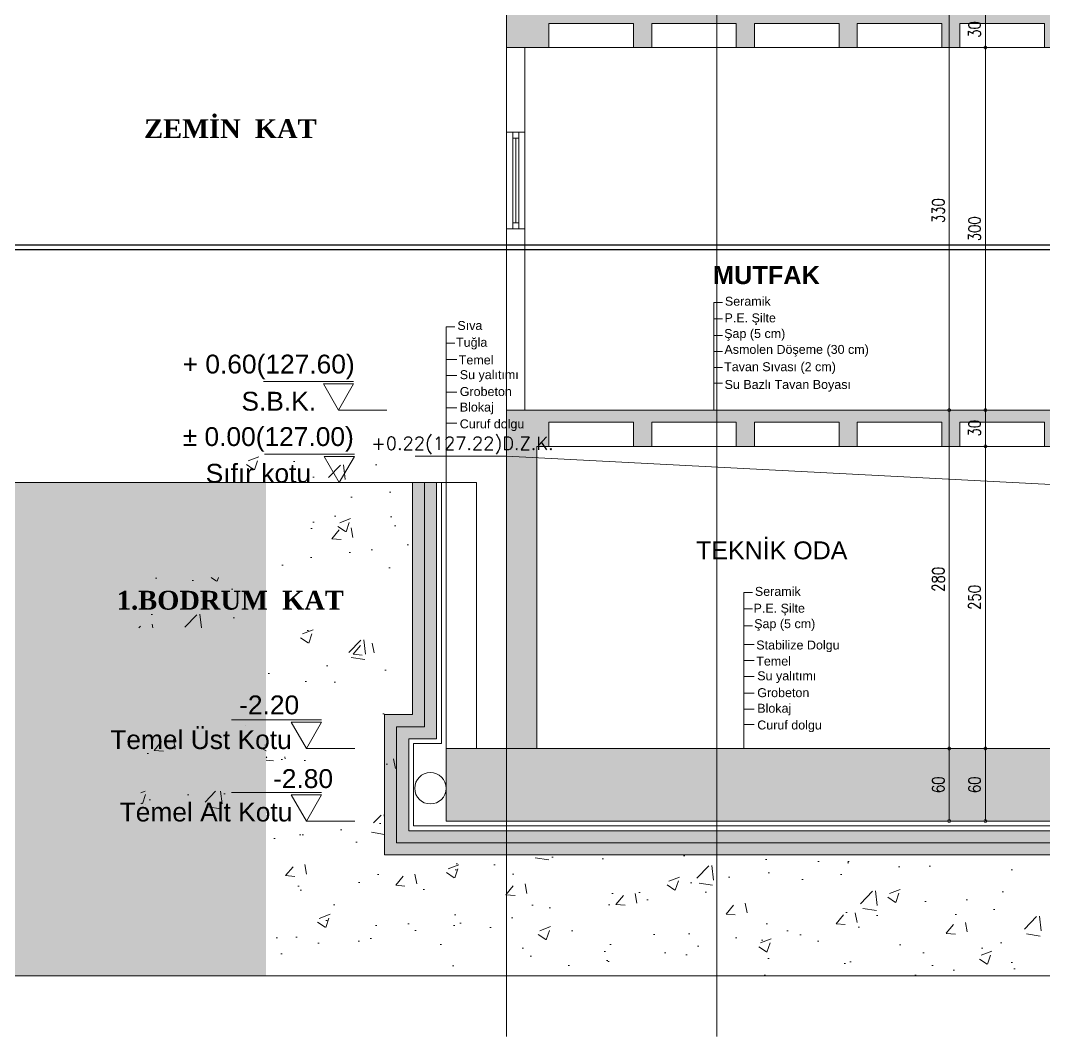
# Model space of a CAD drawing. Header units: millimetres. Extents: x 14753 to 45183, y 5640 to 19518.
# Drawn here: x 20554 to 21402, y 11755 to 12595 of the extents above; entities that cross this region are included whole.
import ezdxf

# ---------------------------------------------------------------- set-up
doc = ezdxf.new("R2010")
doc.units = ezdxf.units.MM
doc.layers.add('A_TXT_25_F', color=160, linetype='Continuous')
doc.layers.add('k tarama', color=252, linetype='Continuous', lineweight=9)
doc.styles.add('OLCU', font='romans.shx')
doc.styles.add('olcu 50', font='simplxtw.shx', dxfattribs={"width": 0.8, "height": 10})
doc.styles.get("Standard").update_dxf_attribs({"font": 'arial.ttf'})
doc.dimstyles.new('K OLCU 100', dxfattribs={"dimscale": 40, "dimtxt": 10, "dimasz": 0.12, "dimexe": 0.2, "dimexo": 0.8, "dimgap": 0.1, "dimtad": 1, "dimdec": 0, "dimzin": 9, "dimtxsty": 'olcu 50', "dimblk": 'DOTSMALL', "dimcen": 0.5, "dimadec": 0, "dimazin": 0, "dimtfac": 1, "dimtdec": 0, "dimtix": 1, "dimtmove": 1, "dimatfit": 0, "dimldrblk": 'ORIGIN', "dimfxl": 1, "dimfxlon": 1, "dimarcsym": 0})
pattern_1 = [(45, (-369614.2577, -4539569.8404), (-2.6516504294, 2.6516504294), []), (45, (-369611.6102, -4539569.8404), (-2.6516504294, 2.6516504294), [1.8, -0.75])]

# ---------------------------------------------------------------- blocks, each defined once
blk = doc.blocks.new('THGHBNHG')
at = {"layer": 'A_TXT_25_F', "elevation": -1722.61}
for points in [[(7349.38, 1388.81), (7349.38, 1323.99), (11012.83, 1323.99)], [(7352.96, 1327.99), (11009.25, 1327.99)]]:
    blk.add_lwpolyline(points, dxfattribs=at)
blk = doc.blocks.new('_DotSmall')
at = {"color": 0, "linetype": 'ByBlock', "const_width": 0.5}
blk.add_lwpolyline([(-0.0625, 0, 1), (0.0625, 0, 1)], format="xyb", close=True, dxfattribs=at)
blk = doc.blocks.new('*D750')
at = {"layer": 'Defpoints', "color": 0, "transparency": 16777216}
for p in [(21765.88, 11993.06), (21765.88, 11993.06), (21765.88, 11933.06)]:
    blk.add_point(p, dxfattribs=at)
at = {"layer": 'k tarama', "color": 0, "lineweight": -2, "transparency": 16777216}
for p, q in [((21765.88, 11993.06), (21773.88, 11993.06)), ((21765.88, 11933.06), (21765.88, 11993.06)), ((21765.88, 11933.06), (21773.88, 11933.06))]:
    blk.add_line(p, q, dxfattribs=at)
at = {"layer": 'k tarama', "color": 0, "lineweight": -2, "transparency": 16777216, "xscale": 4.8, "yscale": 4.8, "zscale": 4.8}
for p, rotation in [((21765.88, 11993.06), 90), ((21765.88, 11933.06), 270)]:
    blk.add_blockref('_DotSmall', p, dxfattribs=dict(at, rotation=rotation))
at = {"layer": 'k tarama', "color": 0, "transparency": 16777216, "insert": (21756.88, 11963.06), "char_height": 10, "attachment_point": 5, "rotation": 90, "style": 'olcu 50'}
blk.add_mtext('60', dxfattribs=at)
blk = doc.blocks.new('_Origin')
at = {"color": 0, "linetype": 'ByBlock', "lineweight": -2}
blk.add_line((0, 0), (-1, 0), dxfattribs=at)
blk.add_circle((0, 0), 0.5, dxfattribs=at)
blk = doc.blocks.new('*D751')
at = {"layer": 'Defpoints', "color": 0, "transparency": 16777216}
for p in [(21765.88, 12273.06), (21765.88, 12273.06), (21765.88, 11993.06)]:
    blk.add_point(p, dxfattribs=at)
at = {"layer": 'k tarama', "color": 0, "lineweight": -2, "transparency": 16777216}
for p, q in [((21765.88, 12273.06), (21773.88, 12273.06)), ((21765.88, 11993.06), (21765.88, 12273.06)), ((21765.88, 11993.06), (21773.88, 11993.06))]:
    blk.add_line(p, q, dxfattribs=at)
at = {"layer": 'k tarama', "color": 0, "lineweight": -2, "transparency": 16777216, "xscale": 4.8, "yscale": 4.8, "zscale": 4.8}
for p, rotation in [((21765.88, 12273.06), 90), ((21765.88, 11993.06), 270)]:
    blk.add_blockref('_DotSmall', p, dxfattribs=dict(at, rotation=rotation))
at = {"layer": 'k tarama', "color": 0, "transparency": 16777216, "insert": (21756.88, 12133.06), "char_height": 10, "attachment_point": 5, "rotation": 90, "style": 'olcu 50'}
blk.add_mtext('280', dxfattribs=at)
blk = doc.blocks.new('*D752')
at = {"layer": 'Defpoints', "color": 0, "transparency": 16777216}
for p in [(21765.88, 12603.06), (21765.88, 12603.06), (21765.88, 12273.06)]:
    blk.add_point(p, dxfattribs=at)
at = {"layer": 'k tarama', "color": 0, "lineweight": -2, "transparency": 16777216}
for p, q in [((21765.88, 12603.06), (21773.88, 12603.06)), ((21765.88, 12273.06), (21765.88, 12603.06)), ((21765.88, 12273.06), (21773.88, 12273.06))]:
    blk.add_line(p, q, dxfattribs=at)
at = {"layer": 'k tarama', "color": 0, "lineweight": -2, "transparency": 16777216, "xscale": 4.8, "yscale": 4.8, "zscale": 4.8}
for p, rotation in [((21765.88, 12603.06), 90), ((21765.88, 12273.06), 270)]:
    blk.add_blockref('_DotSmall', p, dxfattribs=dict(at, rotation=rotation))
at = {"layer": 'k tarama', "color": 0, "transparency": 16777216, "insert": (21756.88, 12438.06), "char_height": 10, "attachment_point": 5, "rotation": 90, "style": 'olcu 50'}
blk.add_mtext('330', dxfattribs=at)
blk = doc.blocks.new('*D741')
at = {"layer": 'Defpoints', "color": 0, "transparency": 16777216}
for p in [(21795.88, 12603.06), (21795.88, 12573.06), (21795.88, 12573.06)]:
    blk.add_point(p, dxfattribs=at)
at = {"layer": 'k tarama', "color": 0, "lineweight": -2, "transparency": 16777216}
for p, q in [((21795.88, 12603.06), (21803.88, 12603.06)), ((21795.88, 12603.06), (21795.88, 12573.06)), ((21795.88, 12573.06), (21803.88, 12573.06))]:
    blk.add_line(p, q, dxfattribs=at)
at = {"layer": 'k tarama', "color": 0, "lineweight": -2, "transparency": 16777216, "xscale": 4.8, "yscale": 4.8, "zscale": 4.8}
for p, rotation in [((21795.88, 12603.06), 90), ((21795.88, 12573.06), 270)]:
    blk.add_blockref('_DotSmall', p, dxfattribs=dict(at, rotation=rotation))
at = {"layer": 'k tarama', "color": 0, "transparency": 16777216, "insert": (21786.88, 12588.06), "char_height": 10, "attachment_point": 5, "rotation": 90, "style": 'olcu 50'}
blk.add_mtext('30', dxfattribs=at)
blk = doc.blocks.new('*D742')
at = {"layer": 'Defpoints', "color": 0, "transparency": 16777216}
for p in [(21795.88, 12573.06), (21795.88, 12273.06), (21795.88, 12273.06)]:
    blk.add_point(p, dxfattribs=at)
at = {"layer": 'k tarama', "color": 0, "lineweight": -2, "transparency": 16777216}
for p, q in [((21795.88, 12573.06), (21803.88, 12573.06)), ((21795.88, 12573.06), (21795.88, 12273.06)), ((21795.88, 12273.06), (21803.88, 12273.06))]:
    blk.add_line(p, q, dxfattribs=at)
at = {"layer": 'k tarama', "color": 0, "lineweight": -2, "transparency": 16777216, "xscale": 4.8, "yscale": 4.8, "zscale": 4.8}
for p, rotation in [((21795.88, 12573.06), 90), ((21795.88, 12273.06), 270)]:
    blk.add_blockref('_DotSmall', p, dxfattribs=dict(at, rotation=rotation))
at = {"layer": 'k tarama', "color": 0, "transparency": 16777216, "insert": (21786.88, 12423.06), "char_height": 10, "attachment_point": 5, "rotation": 90, "style": 'olcu 50'}
blk.add_mtext('300', dxfattribs=at)
blk = doc.blocks.new('*D743')
at = {"layer": 'Defpoints', "color": 0, "transparency": 16777216}
for p in [(21795.88, 12273.06), (21795.88, 12243.06), (21795.88, 12243.06)]:
    blk.add_point(p, dxfattribs=at)
at = {"layer": 'k tarama', "color": 0, "lineweight": -2, "transparency": 16777216}
for p, q in [((21795.88, 12273.06), (21803.88, 12273.06)), ((21795.88, 12273.06), (21795.88, 12243.06)), ((21795.88, 12243.06), (21803.88, 12243.06))]:
    blk.add_line(p, q, dxfattribs=at)
at = {"layer": 'k tarama', "color": 0, "lineweight": -2, "transparency": 16777216, "xscale": 4.8, "yscale": 4.8, "zscale": 4.8}
for p, rotation in [((21795.88, 12273.06), 90), ((21795.88, 12243.06), 270)]:
    blk.add_blockref('_DotSmall', p, dxfattribs=dict(at, rotation=rotation))
at = {"layer": 'k tarama', "color": 0, "transparency": 16777216, "insert": (21786.88, 12258.06), "char_height": 10, "attachment_point": 5, "rotation": 90, "style": 'olcu 50'}
blk.add_mtext('30', dxfattribs=at)
blk = doc.blocks.new('*D744')
at = {"layer": 'Defpoints', "color": 0, "transparency": 16777216}
for p in [(21795.88, 12243.06), (21795.88, 11993.06), (21795.88, 11993.06)]:
    blk.add_point(p, dxfattribs=at)
at = {"layer": 'k tarama', "color": 0, "lineweight": -2, "transparency": 16777216}
for p, q in [((21795.88, 12243.06), (21803.88, 12243.06)), ((21795.88, 12243.06), (21795.88, 11993.06)), ((21795.88, 11993.06), (21803.88, 11993.06))]:
    blk.add_line(p, q, dxfattribs=at)
at = {"layer": 'k tarama', "color": 0, "lineweight": -2, "transparency": 16777216, "xscale": 4.8, "yscale": 4.8, "zscale": 4.8}
for p, rotation in [((21795.88, 12243.06), 90), ((21795.88, 11993.06), 270)]:
    blk.add_blockref('_DotSmall', p, dxfattribs=dict(at, rotation=rotation))
at = {"layer": 'k tarama', "color": 0, "transparency": 16777216, "insert": (21786.88, 12118.06), "char_height": 10, "attachment_point": 5, "rotation": 90, "style": 'olcu 50'}
blk.add_mtext('250', dxfattribs=at)
blk = doc.blocks.new('*D745')
at = {"layer": 'Defpoints', "color": 0, "transparency": 16777216}
for p in [(21795.88, 11993.06), (21795.88, 11933.06), (21795.88, 11933.06)]:
    blk.add_point(p, dxfattribs=at)
at = {"layer": 'k tarama', "color": 0, "lineweight": -2, "transparency": 16777216}
for p, q in [((21795.88, 11993.06), (21803.88, 11993.06)), ((21795.88, 11993.06), (21795.88, 11933.06)), ((21795.88, 11933.06), (21803.88, 11933.06))]:
    blk.add_line(p, q, dxfattribs=at)
at = {"layer": 'k tarama', "color": 0, "lineweight": -2, "transparency": 16777216, "xscale": 4.8, "yscale": 4.8, "zscale": 4.8}
for p, rotation in [((21795.88, 11993.06), 90), ((21795.88, 11933.06), 270)]:
    blk.add_blockref('_DotSmall', p, dxfattribs=dict(at, rotation=rotation))
at = {"layer": 'k tarama', "color": 0, "transparency": 16777216, "insert": (21786.88, 11963.06), "char_height": 10, "attachment_point": 5, "rotation": 90, "style": 'olcu 50'}
blk.add_mtext('60', dxfattribs=at)
blk = doc.blocks.new('kot1')
for p, q in [((578788.5, 90039.11), (578862.97, 90039.11)), ((578801, 90015.46), (578761, 90015.46))]:
    blk.add_line(p, q)
blk.add_lwpolyline([(578813.5, 90037.11), (578788.5, 90037.11), (578801, 90015.46)], close=True)
blk = doc.blocks.new('iski kesiti')
at = {"layer": 'k tarama'}
h = blk.add_hatch(dxfattribs=at)
h.set_pattern_fill('JIS_STN_2.5', color=256, scale=1.5)
h.set_pattern_definition(pattern_1)
h.paths.add_polyline_path([(21859.74, 12923.06), (21929.74, 12923.06), (21929.74, 12903.06), (21944.74, 12903.06), (21944.74, 12923.06), (22014.74, 12923.06), (22014.74, 12903.06), (22029.74, 12903.06), (22029.74, 12923.06), (22099.74, 12923.06), (22099.74, 12903.06), (22114.74, 12903.06), (22114.74, 12923.06), (22184.74, 12923.06), (22184.74, 12903.06), (22199.74, 12903.06), (22199.74, 12923.06), (22269.74, 12923.06), (22269.74, 12903.06), (22284.74, 12903.06), (22284.74, 12923.06), (22354.74, 12923.06), (22354.74, 12903.06), (22369.74, 12903.06), (22369.74, 12923.06), (22439.74, 12923.06), (22439.74, 12903.06), (22454.74, 12903.06), (22454.74, 12923.06), (22524.74, 12923.06), (22524.74, 12903.06), (22535.74, 12903.06), (22535.74, 12933.06), (21339.74, 12933.06), (21339.74, 12903.06), (21349.74, 12903.06), (21349.74, 12923.06), (21419.74, 12923.06), (21419.74, 12903.06), (21434.74, 12903.06), (21434.74, 12923.06), (21504.74, 12923.06), (21504.74, 12903.06), (21519.74, 12903.06), (21519.74, 12923.06), (21589.74, 12923.06), (21589.74, 12903.06), (21604.74, 12903.06), (21604.74, 12923.06), (21674.74, 12923.06), (21674.74, 12903.06), (21689.74, 12903.06), (21689.74, 12923.06), (21759.74, 12923.06), (21759.74, 12903.06), (21774.74, 12903.06), (21774.74, 12923.06), (21844.74, 12923.06), (21844.74, 12903.06), (21859.74, 12903.06)])
h.paths.add_polyline_path([(21859.74, 12593.06), (21929.74, 12593.06), (21929.74, 12573.06), (21944.74, 12573.06), (21944.74, 12593.06), (22014.74, 12593.06), (22014.74, 12573.06), (22029.74, 12573.06), (22029.74, 12593.06), (22099.74, 12593.06), (22099.74, 12573.06), (22114.74, 12573.06), (22114.74, 12593.06), (22184.74, 12593.06), (22184.74, 12573.06), (22199.74, 12573.06), (22199.74, 12593.06), (22269.74, 12593.06), (22269.74, 12573.06), (22284.74, 12573.06), (22284.74, 12593.06), (22354.74, 12593.06), (22354.74, 12573.06), (22369.74, 12573.06), (22369.74, 12593.06), (22439.74, 12593.06), (22439.74, 12573.06), (22475.74, 12573.06), (22475.74, 12603.06), (21399.74, 12603.06), (21399.74, 12573.06), (21434.74, 12573.06), (21434.74, 12593.06), (21504.74, 12593.06), (21504.74, 12573.06), (21519.74, 12573.06), (21519.74, 12593.06), (21589.74, 12593.06), (21589.74, 12573.06), (21604.74, 12573.06), (21604.74, 12593.06), (21674.74, 12593.06), (21674.74, 12573.06), (21689.74, 12573.06), (21689.74, 12593.06), (21759.74, 12593.06), (21759.74, 12573.06), (21774.74, 12573.06), (21774.74, 12593.06), (21844.74, 12593.06), (21844.74, 12573.06), (21859.74, 12573.06)])
h.paths.add_polyline_path([(21859.74, 12263.06), (21929.74, 12263.06), (21929.74, 12243.06), (21944.74, 12243.06), (21944.74, 12263.06), (22014.74, 12263.06), (22014.74, 12243.06), (22029.74, 12243.06), (22029.74, 12263.06), (22099.74, 12263.06), (22099.74, 12243.06), (22114.74, 12243.06), (22114.74, 12263.06), (22184.74, 12263.06), (22184.74, 12243.06), (22199.74, 12243.06), (22199.74, 12263.06), (22269.74, 12263.06), (22269.74, 12243.06), (22284.74, 12243.06), (22284.74, 12263.06), (22354.74, 12263.06), (22354.74, 12243.06), (22369.74, 12243.06), (22369.74, 12263.06), (22439.74, 12263.06), (22439.74, 12243.06), (22450.74, 12243.06), (22450.74, 11993.06), (22475.74, 11993.06), (22475.74, 12273.06), (21399.74, 12273.06), (21399.74, 11993.06), (21424.74, 11993.06), (21424.74, 12243.06), (21434.74, 12243.06), (21434.74, 12263.06), (21504.74, 12263.06), (21504.74, 12243.06), (21519.74, 12243.06), (21519.74, 12263.06), (21589.74, 12263.06), (21589.74, 12243.06), (21604.74, 12243.06), (21604.74, 12263.06), (21674.74, 12263.06), (21674.74, 12243.06), (21689.74, 12243.06), (21689.74, 12263.06), (21759.74, 12263.06), (21759.74, 12243.06), (21774.74, 12243.06), (21774.74, 12263.06), (21844.74, 12263.06), (21844.74, 12243.06), (21859.74, 12243.06)])
h.paths.add_polyline_path([(22525.74, 11933.06), (22525.74, 11993.06), (21349.74, 11993.06), (21349.74, 11933.06)])
h = blk.add_hatch(dxfattribs=at)
h.set_pattern_fill('AR-CONC', color=256, scale=0.5)
h.paths.add_polyline_path([(20126.61, 12087.51), (20114.11, 12065.86), (20101.61, 12087.51)], flags=16)
h.paths.add_polyline_path([(20126.61, 12147.51), (20114.11, 12125.86), (20101.61, 12147.51)], flags=16)
h.paths.add_polyline_path([(19932.58, 12325.64), (20097.15, 12325.64), (20097.15, 12350.33), (19932.58, 12350.33)], flags=9)
h.paths.add_polyline_path([(20080.76, 12231.81), (20272.59, 12231.81), (20272.59, 12265.18), (20080.76, 12265.18)], flags=24)
h.paths.add_polyline_path([(20089.64, 12088.91), (20147.28, 12088.91), (20147.28, 12112.8), (20089.64, 12112.8)], flags=24)
h.paths.add_polyline_path([(20118.15, 12061.28), (20269, 12061.28), (20269, 12085.06), (20118.15, 12085.06)], flags=24)
h.paths.add_polyline_path([(20117.7, 12149.88), (20175.34, 12149.88), (20175.34, 12173.77), (20117.7, 12173.77)], flags=24)
h.paths.add_polyline_path([(20122.56, 12120.39), (20282.24, 12120.39), (20282.24, 12148.9), (20122.56, 12148.9)], flags=24)
h.paths.add_polyline_path([(21074.9, 12099.01), (21266.73, 12099.01), (21266.73, 12132.38), (21074.9, 12132.38)], flags=9)
h.paths.add_polyline_path([(21075.58, 11928.48), (21226.43, 11928.48), (21226.43, 11952.26), (21075.58, 11952.26)], flags=9)
h.paths.add_polyline_path([(21174.42, 12017.08), (21232.06, 12017.08), (21232.06, 12040.97), (21174.42, 12040.97)], flags=9)
h.paths.add_polyline_path([(21146.68, 12208.67), (21241.95, 12208.67), (21241.95, 12232.86), (21146.68, 12232.86)], flags=9)
h.paths.add_polyline_path([(21067.04, 11987.59), (21226.72, 11987.59), (21226.72, 12016.09), (21067.04, 12016.09)], flags=9)
h.paths.add_polyline_path([(21200.74, 12213.06), (20504.74, 12213.06), (20504.74, 12290.02), (20027.74, 12342.76), (20027.74, 12153.86), (20052.74, 12153.86), (20052.74, 12037.86), (18770.74, 12037.86), (18770.74, 12153.86), (18845.74, 12153.86), (18845.74, 12345.86), (18701.33, 12345.86), (18701.33, 11805.06), (21200.74, 11805.06)])
h = blk.add_hatch(dxfattribs=at)
h.set_pattern_fill('AR-CONC', color=256, scale=0.5)
h.set_pattern_definition([(50, (-369614.26, -4539569.84), (91.0923345, -7.9695428), [9.525, -104.775]), (355, (-369614.26, -4539569.84), (-17.6217107, 95.5284226), [7.62, -83.820292]), (100.4514447, (-369606.67, -4539570.505), (73.4706235, 87.558876), [8.0950044, -89.0451223]), (46.1842, (-369614.26, -4539544.44), (135.5395204, -21.021164), [14.2875, -157.1625]), (96.6355576, (-369602.96, -4539546.19), (118.702067, 123.7130623), [12.1425116, -133.567804]), (351.184151, (-369614.26, -4539544.44), (118.702067, 123.7130623), [11.4299835, -125.729866]), (21, (-369601.56, -4539550.79), (75.8071956, -51.1325991), [9.525, -104.775]), (326, (-369601.56, -4539550.79), (30.9010142, 92.093983), [7.62, -83.82]), (71.451445, (-369595.24, -4539555.05), (106.7082096, 40.9613844), [8.0950044, -89.0449688]), (37.5, (-369614.258, -4539569.84), (1.54430163, 42.27751944), [0, -82.804, 0, -85.09, 0, -84.1375]), (7.5, (-369614.26, -4539569.84), (33.40983126, 50.0902874), [0, -48.514, 0, -80.899, 0, -32.0675]), (327.5, (-369642.58, -4539569.84), (67.79529758, -2.864372), [0, -31.75, 0, -99.06, 0, -131.445]), (317.5, (-369655.28, -4539569.84), (74.0645907, 12.7132455), [0, -41.275, 0, -65.786, 0, -93.345])])
h.paths.add_polyline_path([(22674.74, 12149.06), (22503.74, 12149.06), (22503.74, 12021.06), (22576.74, 12021.06), (22576.74, 11905.06), (21298.74, 11905.06), (21298.74, 12021.06), (21321.74, 12021.06), (21321.74, 12213.06), (21200.74, 12213.06), (21200.74, 11805.06), (22674.74, 11805.06)])
h.paths.add_polyline_path([(21087.19, 12092.88), (21321.74, 12092.88), (21321.74, 12134.58), (21087.19, 12134.58)])
h.paths.add_polyline_path([(21248.51, 11955.97), (21318.41, 11955.97), (21318.41, 11985.75), (21248.51, 11985.75)], flags=16)
h.paths.add_polyline_path([(21097.18, 11927.11), (21289.69, 11927.11), (21289.69, 11957.69), (21097.18, 11957.69)])
h.paths.add_polyline_path([(21248.51, 12015.97), (21318.41, 12015.97), (21318.41, 12045.75), (21248.51, 12045.75)], flags=16)
h.paths.add_polyline_path([(21181.96, 12207.42), (21301.75, 12207.42), (21301.75, 12238.06), (21181.96, 12238.06)])
h.paths.add_polyline_path([(21102.03, 11986.04), (21299.78, 11986.04), (21299.78, 12022.73), (21102.03, 12022.73)])
h.paths.add_polyline_path([(22560.15, 12082.87), (22799.94, 12082.87), (22799.94, 12124.58), (22560.15, 12124.58)])
h.paths.add_polyline_path([(22588.9, 11955.97), (22658.81, 11955.97), (22658.81, 11985.75), (22588.9, 11985.75)], flags=16)
h.paths.add_polyline_path([(22616.93, 11927.11), (22809.44, 11927.11), (22809.44, 11957.69), (22616.93, 11957.69)])
h.paths.add_polyline_path([(22588.9, 12015.97), (22658.81, 12015.97), (22658.81, 12045.75), (22588.9, 12045.75)], flags=16)
h.paths.add_polyline_path([(22606.84, 11986.04), (22804.6, 11986.04), (22804.6, 12022.73), (22606.84, 12022.73)])
h = blk.add_hatch(dxfattribs=at)
h.set_pattern_fill('JIS_STN_2.5', color=256, scale=1.5)
h.set_pattern_definition(pattern_1)
h.paths.add_polyline_path([(22493.74, 12149.06), (22483.74, 12149.06), (22483.74, 12001.06), (22556.74, 12001.06), (22556.74, 11925.06), (21318.74, 11925.06), (21318.74, 12001.06), (21341.74, 12001.06), (21341.74, 12213.06), (21331.74, 12213.06), (21331.74, 12011.06), (21308.74, 12011.06), (21308.74, 11915.06), (22566.74, 11915.06), (22566.74, 12011.06), (22493.74, 12011.06)])
h.paths.add_polyline_path([(21248.51, 11955.97), (21248.51, 11985.75)])
h = blk.add_hatch(dxfattribs=at)
h.set_pattern_fill('GRAVEL', color=256)
h.set_pattern_definition([(228.0127875, (-369595.9697, -4539544.4404), (-203.20000001596, -228.5999999858), [3.4172144, -338.3048364]), (184.969741, (-369598.2557, -4539546.9804), (304.7999998794, 25.40000144698), [5.8640472, -580.54048894]), (132.5104471, (-369604.0977, -4539547.4884), (254.0000001073, -279.39999990246), [4.1348152, -409.34722794]), (267.273689, (-369614.0037, -4539553.8384), (25.4000000532, 507.99999999733), [5.3400452, -528.66437426]), (292.83365418, (-369614.2577, -4539559.1724), (-127.00000001063, 304.79999999555), [5.236337, -518.39807745]), (357.273689, (-369612.2257, -4539563.9984), (-507.99999999733, 25.4000000532), [5.3400452, -528.66437426]), (37.69424047, (-369606.8917, -4539564.2524), (-330.19999998536, -254.000000019), [7.0619366, -699.13115314]), (72.25532837, (-369601.3037, -4539559.9344), (177.8000000478, 558.79999998479), [6.6671952, -660.05256602]), (121.42956562, (-369599.2717, -4539553.5844), (-203.20000002883, 330.19999998226), [5.35813, -530.45545699]), (175.2363583, (-369602.0657, -4539549.0124), (279.399999996, -25.4000000439), [6.1171328, -299.7393695]), (222.3974378, (-369608.1617, -4539548.5044), (-304.79999999025, -279.40000001064), [7.9107792, -783.16772512]), (138.81407483, (-369588.8577, -4539554.0924), (-177.7999999893, 152.4000000124), [2.7000454, -267.30565824]), (171.4692344, (-369590.8897, -4539552.3144), (330.2000000089, -50.79999994237), [5.1368198, -508.54638997]), (225, (-369595.97, -4539551.552), (-4e-15, -25.4), [3.5920934, -32.32893108]), (203.19859051, (-369597.7477, -4539548.5044), (127.0000000035, 50.799999991), [1.9344132, -191.50622369]), (291.80140949, (-369599.5257, -4539549.2664), (-25.4000000053, 76.199999998), [2.7356562, -134.0475299]), (30.96375653, (-369598.5097, -4539551.8064), (76.200000002, 50.7999999972), [4.4431966, -143.66298153]), (161.56505118, (-369594.7, -4539549.52), (50.800000001, -25.399999997), [3.2128714, -77.10898117]), (16.389540334, (-369614.2577, -4539549.2664), (254, 76.2), [4.50088, -445.58826673]), (70.34617594, (-369609.9397, -4539547.9964), (-101.6000000093, -279.3999999967), [3.7759894, -373.82215678]), (293.19859051, (-369594.6997, -4539544.4404), (-50.7999999911, 127.0000000036), [3.868801, -189.57183589]), (343.61045967, (-369593.1757, -4539547.9964), (-254.00000000532, 76.19999998223), [4.50088, -445.58826673]), (339.44395478, (-369614.2577, -4539565.0144), (-127, 50.8), [4.340352, -212.67734313]), (294.7751406, (-369610.1937, -4539566.5384), (-127.0000001512, 279.3999999313), [3.6367212, -360.03593381]), (66.80140949, (-369594.4457, -4539569.8404), (50.799999992, 127.0000000032), [3.868801, -189.57183589]), (17.35402464, (-369592.9217, -4539566.2844), (-330.19999999343, -101.6000000213), [4.2578274, -421.5237598]), (69.44395478, (-369606.8917, -4539569.8404), (-50.8000000009, -126.9999999996), [2.170176, -214.84751913]), (101.30993247, (-369595.9697, -4539569.8404), (-25.4, 101.6), [1.295146, -128.21994965]), (165.96375653, (-369596.224, -4539568.5704), (76.2, -25.4), [5.236337, -99.49054589]), (186.00900596, (-369601.3037, -4539567.3004), (253.99999999865, 25.4000000133), [4.85267, -480.41364863]), (303.69006753, (-369598.51, -4539554.0924), (-25.400000004, 50.799999998), [3.6632388, -87.9177636]), (353.15722659, (-369596.4777, -4539557.1404), (431.80000000266, -50.7999999774), [6.3955676, -633.16009065]), (60.9453959, (-369590.1277, -4539557.9024), (-101.6000000028, -177.7999999984), [2.6150824, -258.89392318]), (90, (-369588.858, -4539555.616), (-25.4, 25.4), [1.524, -23.876]), (120.25643716, (-369601.8117, -4539566.5384), (101.5999999876, -177.8000000071), [3.5286696, -349.33940773]), (48.0127875, (-369603.5897, -4539563.4904), (203.20000001675, 228.5999999851), [6.8344288, -334.887622]), (0, (-369599.018, -4539558.41), (25.4, 25.4), [6.604, -18.796]), (325.3048465, (-369592.4137, -4539558.4104), (254.0000000962, -177.79999986255), [4.0160956, -397.59316724]), (254.0546041, (-369589.1117, -4539560.6964), (-25.3999999982, -101.6000000004), [3.6982908, -181.21650039]), (207.64597536, (-369590.1277, -4539564.2524), (-482.60000001773, -253.9999999663), [6.021451, -596.12464423]), (175.42607874, (-369595.4617, -4539567.0464), (-330.19999999999, 25.4), [6.3702946, -630.65846456])])
h.paths.add_polyline_path([(22503.74, 12149.06), (22493.74, 12149.06), (22493.74, 12011.06), (22566.74, 12011.06), (22566.74, 11915.06), (21308.74, 11915.06), (21308.74, 12011.06), (21331.74, 12011.06), (21331.74, 12213.06), (21321.74, 12213.06), (21321.74, 12021.06), (21298.74, 12021.06), (21298.74, 11905.06), (22576.74, 11905.06), (22576.74, 12021.06), (22503.74, 12021.06)])
h.paths.add_polyline_path([(21298.74, 11955.97), (21298.74, 11985.75)], flags=17)
for p, q in [((21399.74, 11754.74), (21399.74, 13276.21)), ((21573.74, 11754.74), (21573.74, 13276.21)), ((21399.74, 12573.06), (21399.74, 12603.06)), ((21399.74, 12573.06), (22475.74, 12573.06)), ((21399.74, 12273.06), (21399.74, 12573.06)), ((21414.74, 12273.06), (21414.74, 12573.06)), ((21404.74, 12503.06), (21404.74, 12423.06)), ((21409.74, 12498.06), (21404.74, 12498.06)), ((21407.24, 12498.06), (21407.24, 12428.06)), ((21409.74, 12423.06), (21409.74, 12503.06)), ((21404.74, 12428.06), (21409.74, 12428.06)), ((21571.05, 12362.1), (21578.29, 12362.1)), ((21571.05, 12273.06), (21571.05, 12362.1)), ((21571.05, 12348.59), (21578.29, 12348.59)), ((21349.74, 12213.06), (21349.74, 12342.02)), ((21349.74, 12342.02), (21356.98, 12342.02)), ((21349.74, 12328.51), (21356.98, 12328.51)), ((21571.05, 12334.75), (21578.29, 12334.75)), ((21571.05, 12334.75), (21578.29, 12334.75)), ((21571.05, 12321.57), (21578.29, 12321.57)), ((21571.05, 12321.57), (21578.29, 12321.57)), ((21349.74, 12314.97), (21358.43, 12314.97)), ((21349.74, 12314.97), (21358.43, 12314.97)), ((21349.74, 12314.97), (21358.43, 12314.97)), ((21571.05, 12308.4), (21578.29, 12308.4)), ((21571.05, 12308.4), (21578.29, 12308.4)), ((21349.74, 12301.67), (21358.43, 12301.67)), ((21349.74, 12301.67), (21358.43, 12301.67)), ((21571.05, 12295.22), (21578.29, 12295.22)), ((21571.05, 12295.22), (21578.29, 12295.22)), ((21349.74, 12288.02), (21358.43, 12288.02)), ((21349.74, 12274.85), (21358.43, 12274.85)), ((21349.74, 12274.85), (21358.43, 12274.85)), ((21399.74, 11993.06), (21399.74, 12273.06)), ((21399.74, 12273.06), (22475.74, 12273.06)), ((21349.74, 12262.13), (21358.43, 12262.13)), ((21424.74, 11993.06), (21424.74, 12243.06)), ((21424.74, 12243.06), (22450.74, 12243.06)), ((21595.88, 11993.06), (21595.88, 12122.02)), ((21595.88, 12122.02), (21603.11, 12122.02)), ((21595.88, 12108.51), (21603.11, 12108.51)), ((21595.88, 12094.67), (21603.11, 12094.67)), ((21595.88, 12094.67), (21603.11, 12094.67)), ((21595.88, 12079.11), (21604.56, 12079.11)), ((21595.88, 12065.8), (21604.56, 12065.8)), ((21595.88, 12065.8), (21604.56, 12065.8)), ((21595.88, 12065.8), (21604.56, 12065.8)), ((21595.88, 12052.5), (21604.56, 12052.5)), ((21595.88, 12052.5), (21604.56, 12052.5)), ((21595.88, 12038.85), (21604.56, 12038.85)), ((21595.88, 12025.69), (21604.56, 12025.69)), ((21595.88, 12025.69), (21604.56, 12025.69)), ((21595.88, 12012.96), (21604.56, 12012.96)), ((21349.74, 11993.06), (22525.74, 11993.06)), ((21349.74, 11933.06), (21349.74, 11993.06)), ((21349.74, 11933.06), (22525.74, 11933.06))]:
    blk.add_line(p, q, dxfattribs=at)
for points in [[(21434.74, 12573.06), (21434.74, 12593.06), (21504.74, 12593.06), (21504.74, 12573.06)], [(21519.74, 12573.06), (21519.74, 12593.06), (21589.74, 12593.06), (21589.74, 12573.06)], [(21604.74, 12573.06), (21604.74, 12593.06), (21674.74, 12593.06), (21674.74, 12573.06)], [(21689.74, 12573.06), (21689.74, 12593.06), (21759.74, 12593.06), (21759.74, 12573.06)], [(21774.74, 12573.06), (21774.74, 12593.06), (21844.74, 12593.06), (21844.74, 12573.06)], [(21200.74, 11805.06), (18701.33, 11805.06), (18701.33, 12345.86), (18873.74, 12345.86)], [(21434.74, 12243.06), (21434.74, 12263.06), (21504.74, 12263.06), (21504.74, 12243.06)], [(21519.74, 12243.06), (21519.74, 12263.06), (21589.74, 12263.06), (21589.74, 12243.06)], [(21604.74, 12243.06), (21604.74, 12263.06), (21674.74, 12263.06), (21674.74, 12243.06)], [(21689.74, 12243.06), (21689.74, 12263.06), (21759.74, 12263.06), (21759.74, 12243.06)], [(21774.74, 12243.06), (21774.74, 12263.06), (21844.74, 12263.06), (21844.74, 12243.06)], [(21349.74, 12213.06), (20504.74, 12213.06)], [(21321.74, 12213.06), (21321.74, 12021.06), (21298.74, 12021.06), (21298.74, 11905.06), (22576.74, 11905.06), (22576.74, 12021.06), (22503.74, 12021.06), (22503.74, 12149.06)], [(21331.74, 12213.06), (21331.74, 12011.06), (21308.74, 12011.06), (21308.74, 11915.06), (22566.74, 11915.06), (22566.74, 12011.06), (22493.74, 12011.06), (22493.74, 12149.06)], [(21341.74, 12213.06), (21341.74, 12001.06), (21318.74, 12001.06), (21318.74, 11925.06), (22556.74, 11925.06), (22556.74, 12001.06), (22483.74, 12001.06), (22483.74, 12149.06)], [(21345.74, 12213.06), (21345.74, 11997.06), (21322.74, 11997.06), (21322.74, 11929.06), (22552.74, 11929.06), (22552.74, 11997.06), (22479.74, 11997.06), (22479.74, 12149.06)], [(21374.74, 11993.06), (21374.74, 11993.06), (21374.74, 12213.06), (21349.74, 12213.06), (21349.74, 11993.06), (21374.74, 11993.06)], [(21200.74, 11805.06), (22674.74, 11805.06), (22674.74, 12149.06), (22475.74, 12149.06)]]:
    blk.add_lwpolyline(points, dxfattribs=at)
blk.add_lwpolyline([(21399.74, 12423.06), (21414.74, 12423.06), (21414.74, 12503.06), (21399.74, 12503.06)], close=True, dxfattribs=at)
at = {"layer": 'k tarama', "color": 251}
blk.add_lwpolyline([(22614.95, 12179.06), (22475.74, 12179.06), (21399.74, 12235.06), (21324, 12235.06)], dxfattribs=at)
at = {"layer": 'k tarama'}
blk.add_circle((21336.7, 11960.16), 13, dxfattribs=at)
at = {"layer": 'k tarama', "xscale": -1}
for p in [(600061.59, -77742.4), (600062.24, -77802.4), (600035.08, -78022.4), (600035.08, -78082.4)]:
    blk.add_blockref('kot1', p, dxfattribs=at)
at = {"layer": 'k tarama'}
for s, height, p in [('Tuğla', 7.4, (21357.88, 12325.45)), ('+ 0.60(127.60)', 15.6, (21131.67, 12303.33, 574.2)), ('Temel', 7.4, (21360.13, 12310.84)), ('Su yalıtımı', 7.4, (21360.95, 12298.66)), ('S.B.K.', 15.6, (21180.32, 12272.6, 574.2)), ('Grobeton', 7.4, (21360.95, 12284.7)), ('Blokaj', 7.4, (21360.95, 12271.84)), ('± 0.00(127.00)', 15.6, (21131.73, 12243.33, 574.2)), ('Curuf dolgu', 7.4, (21360.95, 12257.97)), ('Sıfır kotu', 15.6, (21150.71, 12212.96, 574.2)), ('P.E. Şilte', 7.4, (21604.01, 12105.45)), ('Stabilize Dolgu', 7.4, (21606.26, 12074.98)), ('Temel', 7.4, (21606.26, 12061.67)), ('Su yalıtımı', 7.4, (21607.08, 12049.49)), ('Grobeton', 7.4, (21607.08, 12035.54)), ('-2.20', 15.6, (21178.41, 12021.33, 574.2)), ('Blokaj', 7.4, (21607.08, 12022.67)), ('Curuf dolgu', 7.4, (21607.08, 12008.8)), ('Temel Üst Kotu', 15.6, (21071.79, 11992.6, 574.2)), ('-2.80', 15.6, (21206.47, 11960.35, 459.36)), ('Temel Alt Kotu', 15.6, (21079.55, 11932.7, 459.36))]:
    blk.add_text(s, height=height, dxfattribs=at).set_placement(p)
at = {"layer": 'k tarama', "style": 'OLCU'}
blk.add_text('+0.22(127.22)D.Z.K.', height=10.8, dxfattribs=at).set_placement((21287.74, 12240.2))
at = {"layer": 'k tarama'}
for s, insert, char_height, width, attachment_point in [('{\\fTimes New Roman|b1|i0|c162|p18;ZEMİN  KAT}', (21171.16, 12513.7, 0), 15.6, 230.8503, 2), ('{\\fArial|b1|i0|c162|p34;\\C0;MUTFAK}', (21614.67, 12392.29), 15, 177.5772, 2), ('{\\C7;Seramik}', (21580.3, 12366.83), 7.4, 53.8909, 1), ('{\\fArial|b0|i0|c162|p34;\\C7;P.E. Şilte}', (21579.99, 12353.06), 7.4, 45.5364, 1), ('Sıva', (21358.99, 12346.76), 7.4, 52.7516, 1), ('{\\fArial|b0|i0|c162|p34;\\C7;Şap (5 cm)}', (21579.73, 12340.11), 7.4, 52.7516, 1), ('{\\C7;Asmolen Döşeme (30 cm)}', (21579.92, 12326.97), 7.4, 121.8656, 1), ('{\\fArial|b0|i0|c162|p34;\\C7;Tavan Sıvası (2 cm)}', (21579.66, 12312.65), 7.4, 92.2451, 1), ('{\\fArial|b0|i0|c162|p34;\\C7;Su Bazlı Tavan Boyası}', (21580.04, 12297.96), 7.4, 113.0952, 1), ('TEKNİK ODA', (21619.07, 12164.41), 14.8, 355.1543, 2), ('Seramik', (21605.12, 12126.76), 7.4, 52.7516, 1), ('{\\fTimes New Roman|b1|i0|c162|p18;1.BODRUM  KAT}', (21171.16, 12123.54, 0), 15.6, 230.8503, 2), ('{\\fArial|b0|i0|c162|p34;Şap (5 cm)}', (21604.55, 12100.03), 7.4, 52.7516, 1)]:
    blk.add_mtext(s, dxfattribs=dict(at, insert=insert, char_height=char_height, width=width, attachment_point=attachment_point))
for base, p1, p2, picture, middle in [((21765.88, 12603.06), (21765.88, 12273.06), (21765.88, 12603.06), '*D752', (21756.88, 12438.06)), ((21795.88, 12573.06), (21795.88, 12603.06), (21795.88, 12573.06), '*D741', (21786.88, 12588.06)), ((21795.88, 12273.06), (21795.88, 12573.06), (21795.88, 12273.06), '*D742', (21786.88, 12423.06)), ((21765.88, 12273.06), (21765.88, 11993.06), (21765.88, 12273.06), '*D751', (21756.88, 12133.06)), ((21795.88, 12243.06), (21795.88, 12273.06), (21795.88, 12243.06), '*D743', (21786.88, 12258.06)), ((21795.88, 11993.06), (21795.88, 12243.06), (21795.88, 11993.06), '*D744', (21786.88, 12118.06)), ((21765.88, 11993.06), (21765.88, 11933.06), (21765.88, 11993.06), '*D750', (21756.88, 11963.06)), ((21795.88, 11933.06), (21795.88, 11993.06), (21795.88, 11933.06), '*D745', (21786.88, 11963.06))]:
    dim = blk.add_linear_dim(base=base, p1=p1, p2=p2, angle=90, dimstyle='K OLCU 100', dxfattribs=at)
    dim.commit()
    dim.dimension.update_dxf_attribs({"geometry": picture, "text_midpoint": middle})

msp = doc.modelspace()

# ---------------------------------------------------------------- block references
at = {"layer": 'k tarama'}
for name, p in [('iski kesiti', (-443.16, 0)), ('THGHBNHG', (11827.67, 11081.87, 1722.61))]:
    msp.add_blockref(name, p, dxfattribs=at)

doc.saveas('drawing.dxf')
